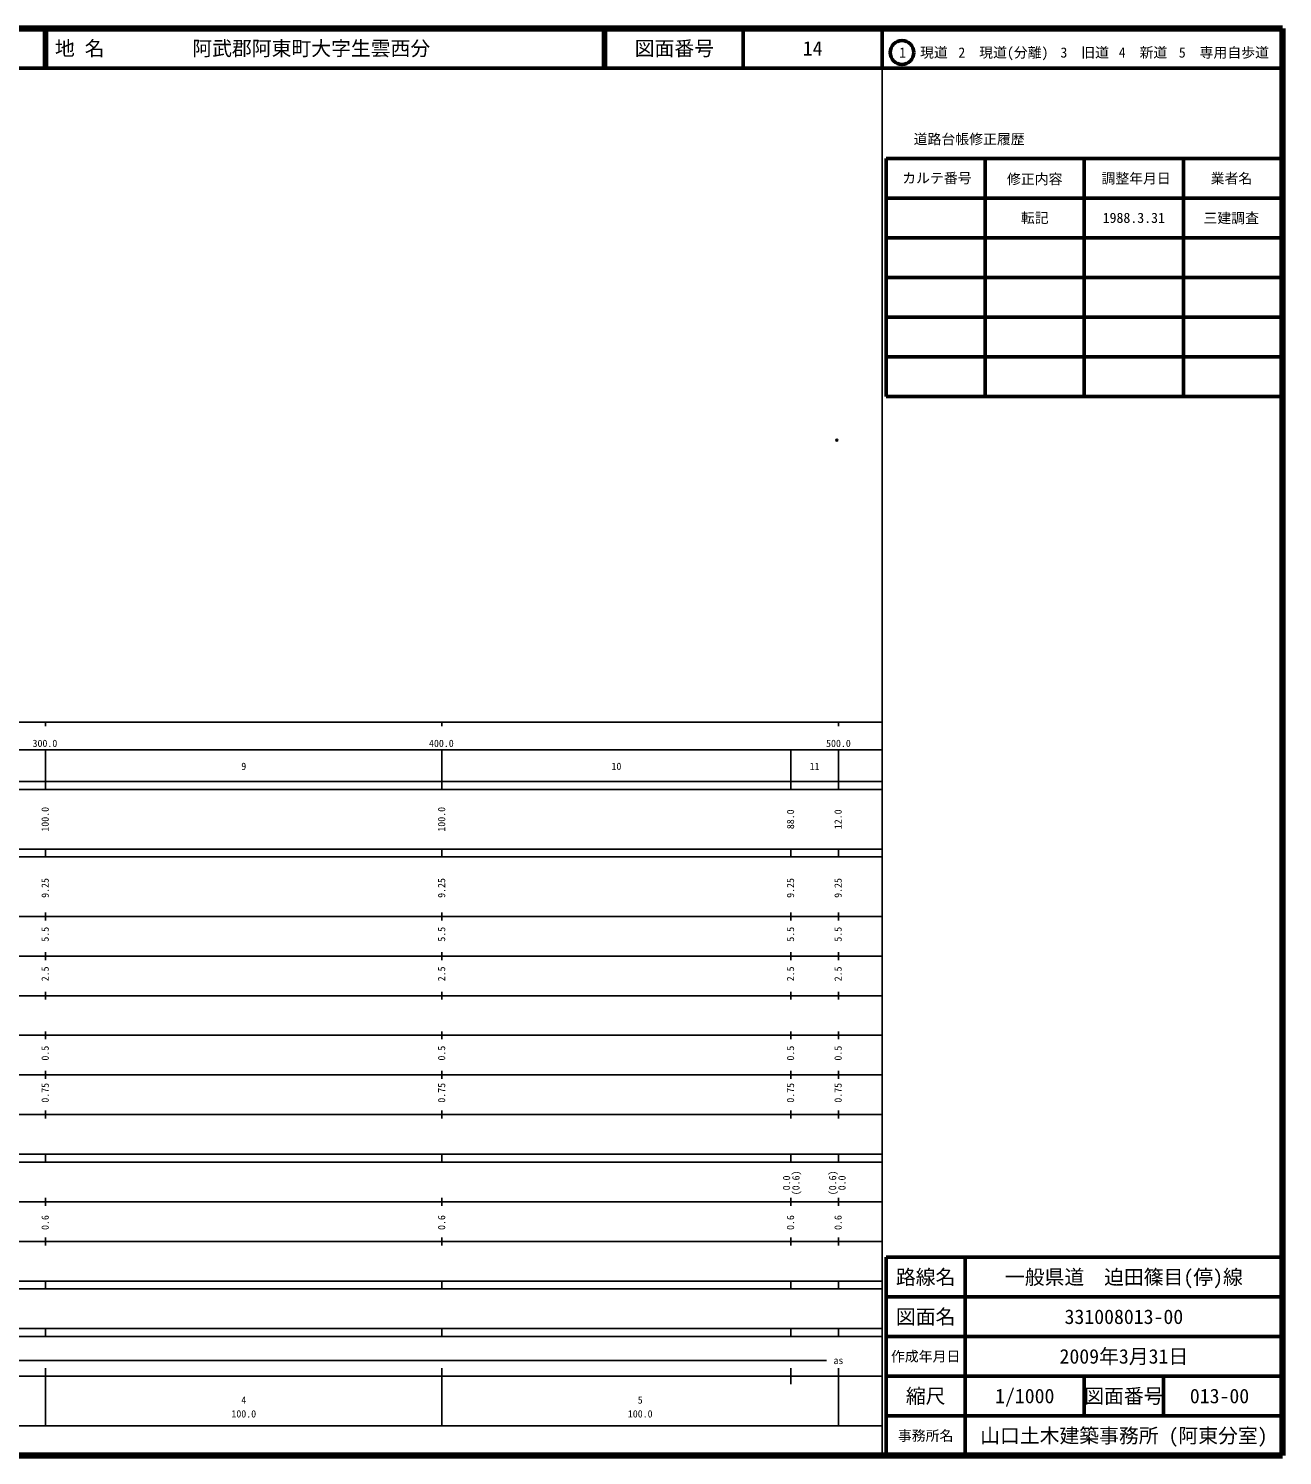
# Model space of a CAD drawing. Units: millimetres on the paper. Extents: x 40 to 680, y 20 to 380.
# Drawn here: x 363.7 to 680, y 20 to 380 of the extents above; entities that cross this region are included whole.
import ezdxf
from ezdxf.enums import TextEntityAlignment as Align

# ---------------------------------------------------------------- set-up
doc = ezdxf.new("R2010")
doc.units = ezdxf.units.MM
doc.header["$PDMODE"] = 32
doc.header["$PDSIZE"] = 0.5
doc.layers.add('M-OTRS', color=6, linetype='Continuous')
doc.layers.add('M-TTL-TXT', color=7, linetype='Continuous')
for name, color, linetype, lineweight in [('M-TTL', 2, 'Continuous', 140), ('M-TTL-BAND', 7, 'Continuous', 25), ('M-TTL-FRAM', 2, 'Continuous', 50), ('M-TTL-LINE', 7, 'Continuous', 50)]:
    doc.layers.add(name, color=color, linetype=linetype, lineweight=lineweight)
doc.styles.add('ＭＳ ゴシック', font='')
doc.styles.get('ＭＳ ゴシック').set_extended_font_data('MS Gothic')

msp = doc.modelspace()

# ---------------------------------------------------------------- linework, layer by layer
at = {"layer": 'M-OTRS'}
msp.add_point((567.567, 276.177), dxfattribs=at)
at = {"layer": 'M-TTL'}
for p, q in [((680, 380), (40, 380)), ((680, 20), (680, 380)), ((40, 20), (680, 20))]:
    msp.add_line(p, q, dxfattribs=at)
at = {"layer": 'M-TTL-BAND'}
for p, q in [((579, 20), (579, 370)), ((40, 205), (579, 205)), ((368, 205), (368, 204)), ((468, 205), (468, 204)), ((568, 205), (568, 204)), ((68, 198), (579, 198)), ((368, 188), (368, 198)), ((468, 188), (468, 198)), ((556, 188), (556, 198)), ((568, 188), (568, 198)), ((40, 190), (579, 190)), ((40, 188), (579, 188)), ((40, 173), (579, 173)), ((368, 171), (368, 173)), ((468, 171), (468, 173)), ((556, 171), (556, 173)), ((568, 171), (568, 173)), ((40, 171), (579, 171)), ((40, 156), (579, 156)), ((368, 155), (368, 157)), ((468, 155), (468, 157)), ((556, 155), (556, 157)), ((568, 155), (568, 157)), ((46, 146), (579, 146)), ((368, 145), (368, 147)), ((468, 145), (468, 147)), ((556, 145), (556, 147)), ((568, 145), (568, 147)), ((368, 135), (368, 137)), ((468, 135), (468, 137)), ((556, 135), (556, 137)), ((568, 135), (568, 137)), ((52, 136), (579, 136)), ((46, 126), (579, 126)), ((368, 125), (368, 127)), ((468, 125), (468, 127)), ((556, 125), (556, 127)), ((568, 125), (568, 127)), ((52, 116), (579, 116)), ((368, 115), (368, 117)), ((468, 115), (468, 117)), ((556, 115), (556, 117)), ((568, 115), (568, 117)), ((46, 106), (579, 106)), ((368, 105), (368, 107)), ((468, 105), (468, 107)), ((556, 105), (556, 107)), ((568, 105), (568, 107)), ((40, 96), (579, 96)), ((40, 94), (579, 94)), ((368, 94), (368, 96)), ((468, 94), (468, 96)), ((556, 94), (556, 96)), ((568, 94), (568, 96)), ((49, 84), (579, 84)), ((368, 83), (368, 85)), ((468, 83), (468, 85)), ((556, 83), (556, 85)), ((568, 83), (568, 85)), ((40, 74), (579, 74)), ((368, 73), (368, 75)), ((468, 73), (468, 75)), ((556, 73), (556, 75)), ((568, 73), (568, 75)), ((40, 64), (579, 64)), ((40, 62), (579, 62)), ((368, 62), (368, 64)), ((468, 62), (468, 64)), ((556, 62), (556, 64)), ((568, 62), (568, 64)), ((40, 52), (579, 52)), ((368, 50), (368, 52)), ((468, 50), (468, 52)), ((556, 50), (556, 52)), ((568, 50), (568, 52)), ((40, 50), (579, 50)), ((71, 44), (565, 44)), ((40, 40), (579, 40)), ((368, 27.5), (368, 42)), ((468, 27.5), (468, 42)), ((556, 38), (556, 42)), ((568, 27.5), (568, 42)), ((68, 27.5), (579, 27.5))]:
    msp.add_line(p, q, dxfattribs=at)
at = {"layer": 'M-TTL-FRAM'}
for p, q in [((580, 347.197), (580, 287.197)), ((580, 347.197), (680, 347.197)), ((580, 287.197), (680, 287.197)), ((680, 70), (580, 70)), ((580, 70), (580, 20))]:
    msp.add_line(p, q, dxfattribs=at)
at = {"layer": 'M-TTL-LINE'}
for p, q in [((367.75, 380), (367.75, 370)), ((368.25, 380), (368.25, 370)), ((508.747, 380), (508.747, 370)), ((509.247, 380), (509.247, 370)), ((543.997, 380), (543.997, 370)), ((579, 380), (579, 370)), ((40, 370), (680, 370)), ((605, 347.197), (605, 287.197)), ((630, 347.197), (630, 287.197)), ((655, 347.197), (655, 287.197)), ((580, 337.197), (680, 337.197)), ((580, 327.197), (680, 327.197)), ((580, 317.197), (680, 317.197)), ((580, 307.197), (680, 307.197)), ((580, 297.197), (680, 297.197)), ((600, 70), (600, 20)), ((680, 60), (580, 60)), ((680, 50), (580, 50)), ((680, 40), (580, 40)), ((630, 40), (630, 30)), ((650, 40), (650, 30)), ((680, 30), (580, 30))]:
    msp.add_line(p, q, dxfattribs=at)
msp.add_circle((584.031, 373.958), 3, dxfattribs=at)

# ---------------------------------------------------------------- texts
at = {"layer": 'M-TTL-BAND', "style": 'ＭＳ ゴシック'}
for s, p in [('300.0', (367.844, 198.195)), ('400.0', (467.844, 198.195)), ('500.0', (568, 198.195)), ('9', (418, 192.405)), ('10', (512, 192.405)), ('11', (562, 192.405)), ('as', (568, 42.5)), ('4', (418, 32.523)), ('5', (518, 32.523)), ('100.0', (418, 29.033)), ('100.0', (518, 29.033))]:
    msp.add_text(s, height=1.833, dxfattribs=at).set_placement(p, align=Align.BOTTOM_CENTER)
for s, p in [('100.0', (369.362, 180.5)), ('100.0', (469.362, 180.5)), ('88.0', (557.362, 180.5)), ('12.0', (569.362, 180.5)), ('9.25', (369.362, 163.174)), ('9.25', (469.362, 163.174)), ('9.25', (557.362, 163.174)), ('9.25', (569.362, 163.174)), ('5.5', (369.362, 151.5)), ('5.5', (469.362, 151.5)), ('5.5', (557.362, 151.5)), ('5.5', (569.362, 151.5)), ('2.5', (369.362, 141.5)), ('2.5', (469.362, 141.5)), ('2.5', (557.362, 141.5)), ('2.5', (569.362, 141.5)), ('0.5', (369.362, 121.5)), ('0.5', (469.362, 121.5)), ('0.5', (557.362, 121.5)), ('0.5', (569.362, 121.5)), ('0.75', (369.362, 111.5)), ('0.75', (469.362, 111.5)), ('0.75', (557.362, 111.5)), ('0.75', (569.362, 111.5)), ('0.0', (556.362, 88.764)), ('(0.6)', (558.732, 88.764)), ('(0.6)', (567.986, 88.764)), ('0.0', (570.344, 88.764)), ('0.6', (369.362, 78.764)), ('0.6', (469.362, 78.764)), ('0.6', (557.362, 78.764)), ('0.6', (569.362, 78.764))]:
    msp.add_text(s, height=1.833, rotation=90, dxfattribs=at).set_placement(p, align=Align.BOTTOM_CENTER)
at = {"layer": 'M-TTL-TXT', "style": 'ＭＳ ゴシック'}
for s, p in [('地 名', (370.38, 375)), ('阿武郡阿東町大字生雲西分', (405.024, 375))]:
    msp.add_text(s, height=3.666, dxfattribs=at).set_placement(p, align=Align.MIDDLE_LEFT)
for s, height, p in [('図面番号', 3.666, (526.622, 375)), ('14', 3.666, (561.497, 375)), ('1\u3000現道', 2.566, (589.448, 373.958)), ('2\u3000現道(分離)', 2.566, (609.619, 373.958)), ('3\u3000旧道', 2.566, (630.121, 373.958)), ('4\u3000新道', 2.566, (644.824, 373.958)), ('5\u3000専用自歩道', 2.566, (665.228, 373.958)), ('道路台帳修正履歴', 2.566, (600.968, 352.113)), ('カルテ番号', 2.566, (592.839, 342.277)), ('修正内容', 2.566, (617.509, 342.023)), ('調整年月日', 2.566, (643.089, 342.197)), ('業者名', 2.566, (667.134, 342.197)), ('転記', 2.566, (617.5, 332.245)), ('1988.3.31', 2.566, (642.5, 332.245)), ('三建調査', 2.566, (667.077, 332.189)), ('路線名', 3.666, (590, 65)), ('路線名', 3.666, (590, 65)), ('一般県道\u3000迫田篠目(停)線', 3.666, (640, 65)), ('図面名', 3.666, (590, 55)), ('図面名', 3.666, (590, 55)), ('331008013-00', 3.666, (640, 55)), ('2009年3月31日', 3.666, (640, 45)), ('作成年月日', 2.566, (590, 45)), ('作成年月日', 2.566, (590, 45)), ('縮尺', 3.666, (590, 35)), ('縮尺', 3.666, (590, 35)), ('1/1000', 3.666, (615, 35)), ('図面番号', 3.666, (640, 35)), ('図面番号', 3.666, (640, 35)), ('013-00', 3.666, (664.125, 35)), ('事務所名', 2.566, (590, 25)), ('事務所名', 2.566, (590, 25)), ('山口土木建築事務所 (阿東分室)', 3.666, (640, 25))]:
    msp.add_text(s, height=height, dxfattribs=at).set_placement(p, align=Align.MIDDLE_CENTER)

doc.saveas('drawing.dxf')
